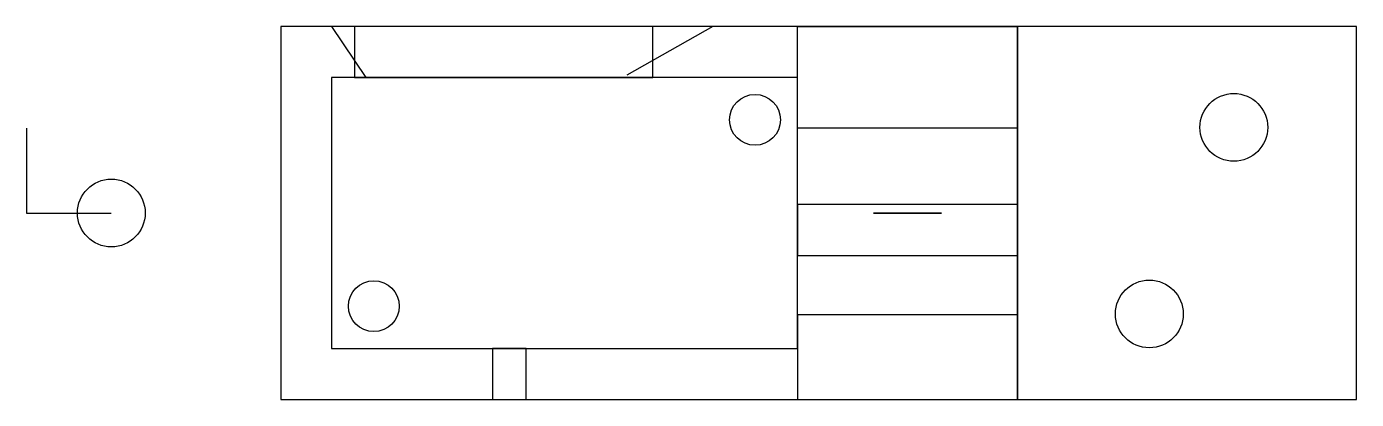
# Model space of a CAD drawing. Header units: millimetres. Extents: x -15 to 63.5, y 0 to 22.
import ezdxf

# ---------------------------------------------------------------- set-up
doc = ezdxf.new("R2010")
doc.units = ezdxf.units.MM

msp = doc.modelspace()

# ---------------------------------------------------------------- linework, layer by layer
at = {"extrusion": (-1, 0, 0)}
msp.add_line((0, 22, 13.5), (0, 16, 13.5), dxfattribs=at)
for p, q in [((3, 22), (5.022, 19)), ((25.5, 22), (20.423, 19.133)), ((4.365, 20), (4.365, 19)), ((21.975, 19), (21.975, 20))]:
    msp.add_line(p, q)
at = {"extrusion": (-1, -5.46571e-16, 0)}
for p, q in [((-15, 16, 13.5), (-15, 11, 13.5)), ((-15, 11, 13.5), (-10, 11, 13.5))]:
    msp.add_line(p, q, dxfattribs=at)
for points in [[(0, 0), (43.5, 0), (43.5, 22), (0, 22)], [(4.365, 19), (21.975, 19), (21.975, 22), (4.365, 22)], [(30.5, 22), (43.5, 22), (43.5, 16), (30.5, 16)], [(43.5, 0), (63.5, 0), (63.5, 22), (43.5, 22)], [(3, 3), (30.5, 3), (30.5, 19), (3, 19)], [(30.5, 8.5), (43.5, 8.5), (43.5, 11.5), (30.5, 11.5)], [(30.5, 0), (43.5, 0), (43.5, 5), (30.5, 5)], [(12.5, 0), (14.5, 0), (14.5, 3), (12.5, 3)]]:
    msp.add_lwpolyline(points, close=True)
for centre, radius in [((28, 16.5), 1.5), ((56.265, 16.053), 2), ((-10, 11, 13.5), 2), ((5.5, 5.5), 1.5), ((51.276, 5.043), 2)]:
    msp.add_circle(centre, radius)
at = {"extrusion": (0, 1, -1.83697e-16)}
msp.add_circle((-37, 13, 11), 2, dxfattribs=at)

doc.saveas('drawing.dxf')
